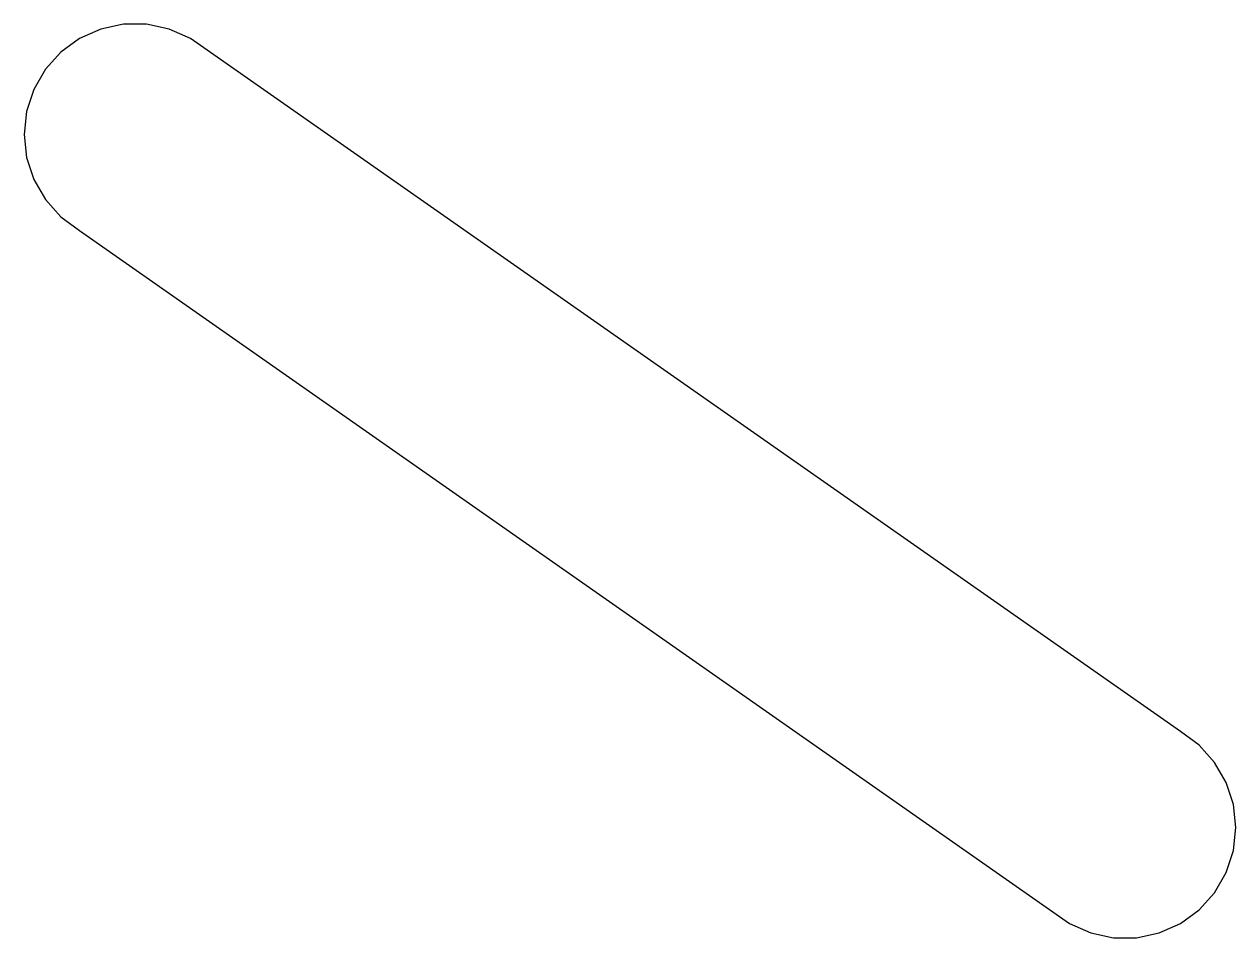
# Model space of a CAD drawing. Header units: metres. Extents: x -54.6 to 5.5, y -5.5 to 39.9.
import ezdxf

# ---------------------------------------------------------------- set-up
doc = ezdxf.new("R2010")
doc.units = ezdxf.units.M

msp = doc.modelspace()

# ---------------------------------------------------------------- linework, layer by layer
for p, q in [((-49.7249, 39.8799), (-50.8496, 39.6408)), ((-48.5751, 39.8799), (-49.7249, 39.8799)), ((-47.4504, 39.6408), (-48.5751, 39.8799)), ((-51.9, 39.1731), (-52.8302, 38.4973)), ((-50.8496, 39.6408), (-51.9, 39.1731)), ((-46.4, 39.1731), (-47.4504, 39.6408)), ((2.75, 4.76314), (-46.4, 39.1731)), ((-52.8302, 38.4973), (-53.5996, 37.6428)), ((-53.5996, 37.6428), (-54.1745, 36.6471)), ((-54.1745, 36.6471), (-54.5298, 35.5535)), ((-54.5298, 35.5535), (-54.65, 34.41)), ((-54.65, 34.41), (-54.5298, 33.2665)), ((-54.5298, 33.2665), (-54.1745, 32.1729)), ((-54.1745, 32.1729), (-53.5996, 31.1772)), ((-53.5996, 31.1772), (-52.8302, 30.3227)), ((-52.8302, 30.3227), (-51.9, 29.6469)), ((-51.9, 29.6469), (-2.75, -4.76314)), ((3.68022, 4.0873), (2.75, 4.76314)), ((4.44959, 3.23282), (3.68022, 4.0873)), ((5.0245, 2.23705), (4.44959, 3.23282)), ((5.37981, 1.14351), (5.0245, 2.23705)), ((5.5, 0), (5.37981, 1.14351)), ((5.37981, -1.14351), (5.5, 0)), ((5.0245, -2.23705), (5.37981, -1.14351)), ((4.44959, -3.23282), (5.0245, -2.23705)), ((3.68022, -4.0873), (4.44959, -3.23282)), ((2.75, -4.76314), (3.68022, -4.0873)), ((-2.75, -4.76314), (-1.69959, -5.23081)), ((1.69959, -5.23081), (2.75, -4.76314)), ((-1.69959, -5.23081), (-0.574907, -5.46987)), ((0.574907, -5.46987), (1.69959, -5.23081)), ((-0.574907, -5.46987), (0.574907, -5.46987))]:
    msp.add_line(p, q)

doc.saveas('drawing.dxf')
